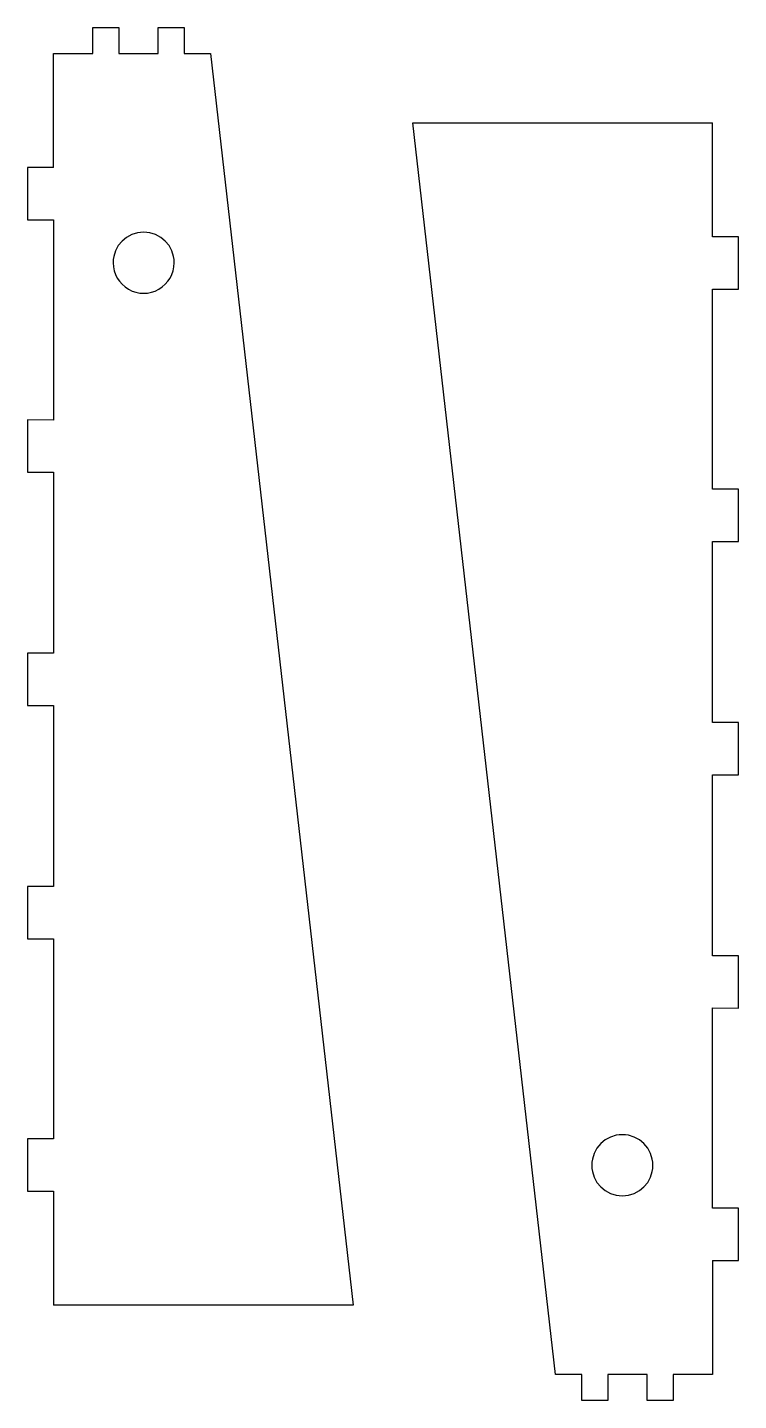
# Model space of a CAD drawing. Extents: x 184 to 529, y -37 to 630.
import ezdxf

# ---------------------------------------------------------------- set-up
doc = ezdxf.new("R2010")
doc.units = 0

msp = doc.modelspace()

# ---------------------------------------------------------------- linework, layer by layer
at = {"color": 7}
for points in [[(215.315055, 617.416704), (215.315055, 630.116688)], [(215.315055, 630.116688), (228.015039, 630.116688)], [(228.015039, 630.116688), (228.015039, 617.416704)], [(247.065015, 617.416704), (247.065015, 630.116688)], [(247.065015, 630.116688), (259.764999, 630.116688)], [(259.764999, 630.116688), (259.764999, 617.416704)], [(196.265079, 562.044773), (196.265079, 617.416704)], [(196.265079, 617.416704), (215.315055, 617.416704)], [(228.015039, 617.416704), (247.065015, 617.416704)], [(259.764999, 617.416704), (272.46498, 617.416704)], [(272.46498, 617.416704), (341.73916, 9.404953)], [(440.087254, -24.208597), (370.813075, 583.803184)], [(370.813075, 583.803184), (516.287158, 583.803184)], [(516.287158, 528.431254), (516.287158, 583.803184)], [(196.265079, 562.044773), (183.565095, 562.044773)], [(183.565095, 562.044773), (183.565095, 536.644805)], [(183.565095, 536.644805), (196.265079, 536.644805)], [(196.265079, 536.644805), (196.26492, 439.362927)], [(254.856958, 515.816915), (254.780308, 517.334861), (254.555334, 518.808959), (253.690263, 521.595758), (252.321446, 524.117612), (250.508583, 526.314821), (248.311374, 528.127685), (245.789519, 529.496502), (243.00272, 530.361573), (241.528623, 530.586546), (240.010677, 530.663196), (238.492731, 530.586546), (237.018633, 530.361573), (234.231834, 529.496502), (231.70998, 528.127685), (229.512771, 526.314821), (227.699907, 524.117612), (226.33109, 521.595758), (225.466019, 518.808959), (225.241045, 517.334861), (225.164395, 515.816915), (225.294955, 513.850383), (225.678306, 511.943259), (226.301959, 510.117177), (227.15342, 508.393775), (228.2202, 506.794686), (229.489806, 505.341547), (230.949749, 504.055993), (232.587536, 502.959659), (234.355883, 502.08946), (236.199177, 501.46789), (238.092436, 501.094948), (240.010677, 500.970634), (241.928918, 501.094948), (243.822177, 501.46789), (245.665471, 502.08946), (247.433817, 502.959659), (249.071605, 504.055993), (250.531547, 505.341547), (251.801154, 506.794686), (252.867933, 508.393775), (253.719395, 510.117177), (254.343047, 511.943259), (254.726398, 513.850383), (254.856958, 515.816915), (254.856958, 515.816915)], [(528.987142, 528.431254), (516.287158, 528.431254)], [(528.987142, 503.031286), (528.987142, 528.431254)], [(516.287158, 405.749395), (516.287158, 503.031286)], [(516.287158, 503.031286), (528.987142, 503.031286)], [(196.26492, 439.362927), (183.565095, 439.426427)], [(183.565095, 439.426427), (183.565095, 414.026459)], [(183.565095, 414.026459), (196.265079, 414.026459)], [(196.265079, 414.026459), (196.265079, 326.14266)], [(528.987142, 405.749395), (516.287158, 405.749395)], [(528.987142, 380.349427), (528.987142, 405.749395)], [(516.287158, 292.465424), (516.287158, 380.349427)], [(516.287158, 380.349427), (528.987142, 380.349427)], [(196.265079, 326.14266), (183.565095, 326.14266)], [(183.565095, 326.14266), (183.565095, 300.742692)], [(183.565095, 300.742692), (196.265079, 300.742692)], [(196.265079, 300.742692), (196.265079, 212.858697)], [(528.987142, 292.465424), (516.287158, 292.465424)], [(528.987142, 267.065456), (528.987142, 292.465424)], [(516.287158, 179.181673), (516.287158, 267.065456)], [(516.287158, 267.065456), (528.987142, 267.065456)], [(196.265079, 212.858697), (183.565095, 212.858697)], [(183.565095, 212.858697), (183.565095, 187.458729)], [(183.565095, 187.458729), (196.265079, 187.458729)], [(196.265079, 187.458729), (196.265079, 90.176851)], [(528.987142, 179.181673), (516.287158, 179.181673)], [(528.987142, 153.781705), (528.987142, 179.181673)], [(516.287158, 56.563301), (516.287317, 153.845205)], [(516.287317, 153.845205), (528.987142, 153.781705)], [(196.265079, 90.176851), (183.565095, 90.176851)], [(183.565095, 90.176851), (183.565095, 64.776883)], [(457.695279, 77.391195), (457.771929, 75.873249), (457.996903, 74.399152), (458.861974, 71.612353), (460.230791, 69.090499), (462.043654, 66.89329), (464.240864, 65.080426), (466.762718, 63.711609), (469.549517, 62.846538), (471.023614, 62.621564), (472.54156, 62.544915), (474.059506, 62.621564), (475.533604, 62.846538), (478.320403, 63.711609), (480.842257, 65.080426), (483.039466, 66.89329), (484.85233, 69.090499), (486.221147, 71.612353), (487.086218, 74.399152), (487.311192, 75.873249), (487.387842, 77.391195), (487.311192, 78.909141), (487.086218, 80.383239), (486.221147, 83.170038), (484.85233, 85.691892), (483.039466, 87.889101), (480.842257, 89.701964), (478.320403, 91.070781), (475.533604, 91.935852), (474.059506, 92.160826), (472.54156, 92.237476), (471.023614, 92.160826), (469.549517, 91.935852), (466.762718, 91.070781), (464.240864, 89.701964), (462.043654, 87.889101), (460.230791, 85.691892), (458.861974, 83.170038), (457.996903, 80.383239), (457.771929, 78.909141), (457.695279, 77.391195), (457.695279, 77.391195)], [(183.565095, 64.776883), (196.265079, 64.776883)], [(196.265079, 64.776883), (196.265079, 9.404953)], [(528.987142, 56.563301), (516.287158, 56.563301)], [(528.987142, 31.163333), (528.987142, 56.563301)], [(516.287158, 31.163333), (528.987142, 31.163333)], [(516.287158, 31.163333), (516.287158, -24.208597)], [(341.73916, 9.404953), (196.265079, 9.404953)], [(452.787238, -24.208597), (440.087254, -24.208597)], [(452.787238, -36.908581), (452.787238, -24.208597)], [(484.537198, -24.208597), (465.487222, -24.208597)], [(465.487222, -24.208597), (465.487222, -36.908581)], [(484.537198, -36.908581), (484.537198, -24.208597)], [(516.287158, -24.208597), (497.237182, -24.208597)], [(497.237182, -24.208597), (497.237182, -36.908581)], [(465.487222, -36.908581), (452.787238, -36.908581)], [(497.237182, -36.908581), (484.537198, -36.908581)]]:
    msp.add_lwpolyline(points, dxfattribs=at)

doc.saveas('drawing.dxf')
